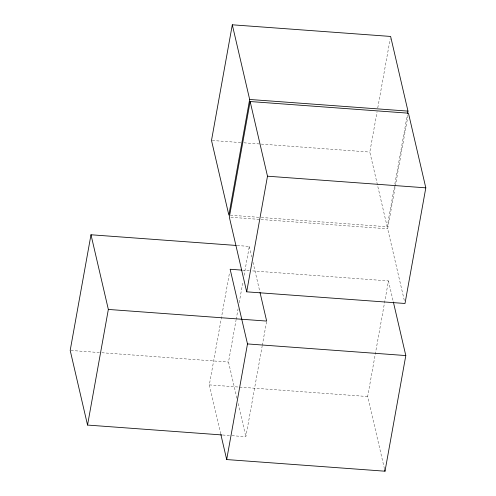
<?xml version="1.0" encoding="UTF-8"?>
<svg xmlns="http://www.w3.org/2000/svg" width="496" height="496" viewBox="0 0 496 496"><rect width="100%" height="100%" fill="white"/><g stroke="black" fill="none" stroke-linecap="round" stroke-linejoin="round"><path stroke-width="0.37" stroke-dasharray="2.48 1.86" d="M220.726 433.913L209.331 384.89L229.592 272.304M236.921 398.245L228.507 362.049L236.034 320.205M236.17 319.443L238.086 308.797M239.184 302.709L243.015 281.406M244.113 275.323L249.308 246.413L236.952 245.508M231.954 435.686L245.855 436.709L262.148 346.183M262.285 345.421L266.526 321.842M261.293 217.484L387.171 226.74L369.818 152.074L377.072 111.755M377.76 107.954L390.216 38.725M387.171 226.74L407.29 114.911M404.302 300.458L387.655 228.811L395.182 186.967M395.318 186.211L407.91 116.219M384.474 468.937L367.648 396.533L388.455 280.903L251.763 270.847M212.276 140.492L240.851 142.588M243.939 142.817L369.818 152.074M230.398 215.208L260.518 217.428M230.882 217.279L260.226 219.437M261.001 219.499L387.655 228.811M242.494 270.171L250.988 270.791M70.965 350.461L101.079 352.675M101.854 352.73L228.507 362.049M209.331 384.89L367.648 396.533M222.692 435.004L231.186 435.631M388.455 280.903L393.185 301.264M249.308 246.413L251.763 256.971M252.991 262.254L259.83 291.667M238.148 403.527L245.855 436.709"/><path stroke-width="0.74" d="M236.183 245.446L90.997 234.769L70.19 350.405L87.544 425.066L221.917 434.949M87.544 425.066L108.345 309.436L90.997 234.769M232.308 24.8L211.501 140.43L228.854 215.097L249.662 99.467L232.308 24.8L390.625 36.444L407.979 111.11L407.563 113.392M250.145 101.537L229.338 217.167L246.692 291.834L405.003 303.478L425.81 187.841L408.456 113.181L250.145 101.537L267.493 176.198L246.692 291.834M393.365 302.021L405.809 355.57L385.001 471.2L226.684 459.556L247.492 343.926L230.138 269.26L241.726 270.109M249.662 99.467L407.979 111.11M267.493 176.198L425.81 187.841M108.345 309.436L266.662 321.079L260.003 292.417M247.492 343.926L405.809 355.57M384.648 469.693L385.001 471.2M220.9 434.67L226.684 459.556"/></g></svg>
